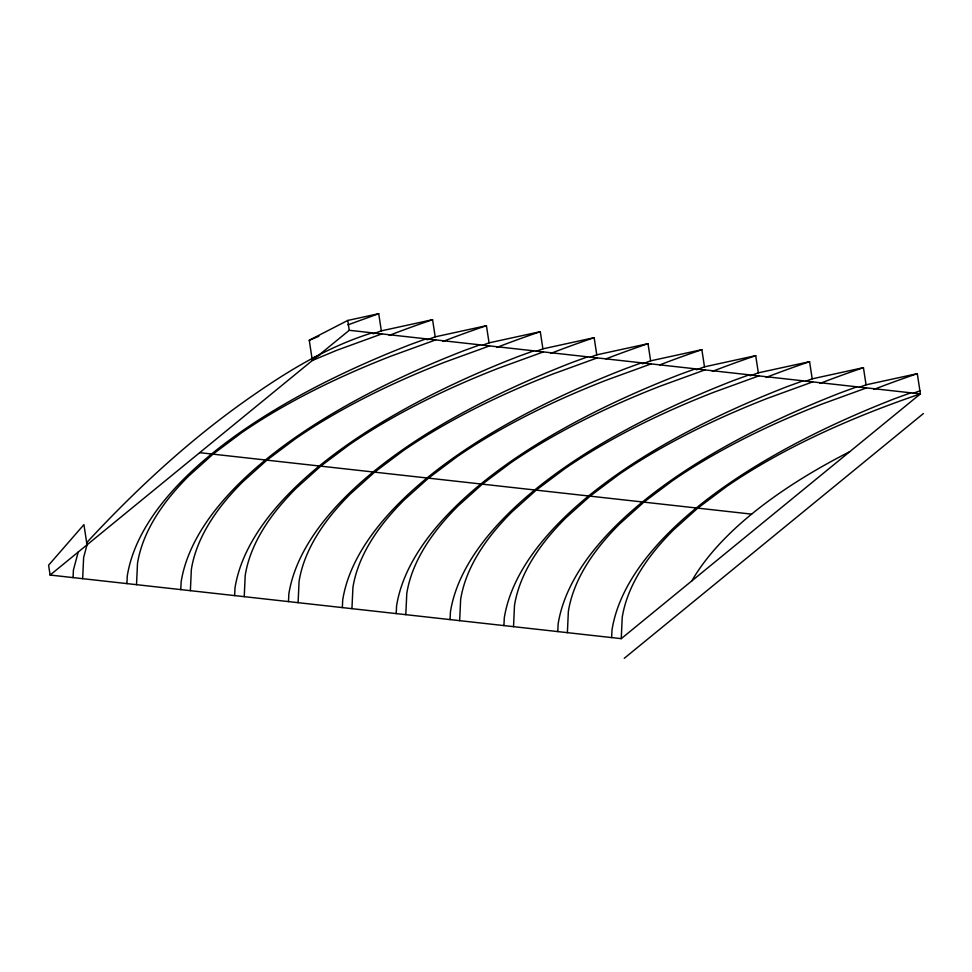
<?xml version="1.0" encoding="UTF-8"?>
<svg xmlns="http://www.w3.org/2000/svg" width="972" height="972" viewBox="0 0 972 972"><rect width="100%" height="100%" fill="white"/><g stroke="black" fill="none" stroke-linecap="round" stroke-linejoin="round"><path stroke-width="1.46" d="M73.058 577.611L73.41 570.017L78.21 552.06M82.656 578.68L83.628 557.515L87.018 544.855L83.92 524.625L48.6 565.206L50.107 575.047L621.242 638.653L920.387 393.891L917.301 373.661L866.064 384.827L859.26 387.306M126.919 583.601L127.271 576.019A624.474 249.014 -8.7 0 1 410.002 344.683L426.064 338.839M136.517 584.67L137.489 563.517A559.629 223.147 -8.7 0 1 188.872 475.867L213.026 454.155L241.36 432.917A559.629 223.147 -8.7 0 1 390.865 356.189L435.663 339.908M180.78 589.603L181.12 582.021A624.474 249.014 -8.7 0 1 463.863 350.673L479.925 344.841M190.378 590.672L191.35 569.507A559.629 223.147 -8.7 0 1 242.733 481.857L266.887 460.157L295.221 438.919A559.629 223.147 -8.7 0 1 444.726 362.192L489.524 345.911M234.641 595.605L234.981 588.011A624.474 249.014 -8.7 0 1 517.724 356.675L533.786 350.843M244.239 596.674L245.199 575.509A559.629 223.147 -8.7 0 1 296.582 487.859L320.748 466.147L349.082 444.909A559.629 223.147 -8.7 0 1 498.587 368.194L543.384 351.913M288.49 601.595L288.842 594.014A624.474 249.014 -8.7 0 1 571.585 362.665L587.635 356.833M298.1 602.664L299.06 581.499A559.629 223.147 -8.7 0 1 350.442 493.861L374.609 472.149L402.93 450.911A559.629 223.147 -8.7 0 1 552.448 374.184L597.245 357.903M342.351 607.597L342.703 600.016A624.474 249.014 -8.7 0 1 625.446 368.667L641.496 362.835M351.949 608.666L352.921 587.501A559.629 223.147 -8.7 0 1 404.303 499.851L428.47 478.151L456.791 456.901A559.629 223.147 -8.7 0 1 606.297 380.186L651.094 363.905M396.212 613.587L396.564 606.006A624.474 249.014 -8.7 0 1 679.294 374.67L695.357 368.825M405.81 614.656L406.782 593.503A559.629 223.147 -8.7 0 1 458.164 505.853L482.319 484.141L510.652 462.903A559.629 223.147 -8.7 0 1 660.158 386.176L704.955 369.895M450.072 619.589L450.413 612.008A624.474 249.014 -8.7 0 1 733.155 380.66L749.218 374.828M459.671 620.658L460.643 599.493A559.629 223.147 -8.7 0 1 512.013 511.843L536.18 490.143L564.513 468.905A559.629 223.147 -8.7 0 1 714.019 392.178L758.816 375.897M503.933 625.591L504.274 617.998A624.474 249.014 -8.7 0 1 787.016 386.662L803.079 380.83M513.532 626.661L514.492 605.495A559.629 223.147 -8.7 0 1 565.874 517.845L590.04 496.145L618.362 474.895A559.629 223.147 -8.7 0 1 767.88 398.18L812.677 381.899M557.782 631.581L558.135 624A624.474 249.014 -8.7 0 1 840.877 392.664L856.927 386.82M567.393 632.651L568.353 611.497A559.629 223.147 -8.7 0 1 619.735 523.847L643.901 502.135L672.223 480.897A559.629 223.147 -8.7 0 1 821.741 404.17L866.538 387.889M611.643 637.583L611.995 630.002A624.474 249.014 -8.7 0 1 894.738 398.654L910.788 392.822M621.242 638.653L622.214 617.487A559.629 223.147 -8.7 0 1 673.596 529.837L697.762 508.137L726.084 486.887A559.629 223.147 -8.7 0 1 920.387 393.891L349.252 330.286L50.107 575.047M86.52 543.19L86.678 542.668C136.931 488.406 191.593 437.91 252.489 395.774C289.644 369.907 328.694 346.336 372.203 332.849M692.003 580.758L692.416 579.883A559.629 223.147 -8.7 0 1 848.07 452.527L849.637 451.773M624.255 658.311L923.4 413.55M381.802 333.918L337.017 350.199L312.34 360.49L309.254 340.261L347.745 320.444L378.716 313.689L381.34 330.857L373.175 333.821M312.012 358.291L320.031 354.902M309.254 340.261L318.84 336.263M347.915 324.879L378.716 313.689M427.036 339.823L435.201 336.847L486.425 325.681L489.062 342.849L482.258 345.327M536.107 351.317L542.911 348.851L594.147 337.673L596.772 354.841L589.968 357.319M642.468 363.807L650.633 360.843L701.857 349.677L704.493 366.833L696.329 369.81M750.19 375.8L758.342 372.835L809.579 361.669L812.203 378.837L805.399 381.303M913.121 393.296L919.925 390.829M381.34 330.857L432.576 319.691L435.201 336.847M489.062 342.849L540.286 331.683L542.911 348.851M596.772 354.841L648.008 343.675L650.633 360.843M704.493 366.833L755.718 355.667L758.342 372.835M812.203 378.837L863.44 367.659L866.064 384.827M199.685 452.673L751.611 514.127M347.745 320.444L349.252 330.286M873.864 389.42A559.629 223.147 -8.7 0 1 917.301 373.661M820.004 383.418A559.629 223.147 -8.7 0 1 863.44 367.659M766.143 377.415A559.629 223.147 -8.7 0 1 809.579 361.669M712.282 371.425A559.629 223.147 -8.7 0 1 755.718 355.667M659.794 364.901A559.629 223.147 -8.7 0 1 701.857 349.677M605.933 358.899A559.629 223.147 -8.7 0 1 648.008 343.675M550.711 353.431A559.629 223.147 -8.7 0 1 594.147 337.673M496.85 347.429A559.629 223.147 -8.7 0 1 540.286 331.683M442.989 341.439A559.629 223.147 -8.7 0 1 486.425 325.681M389.14 335.437A559.629 223.147 -8.7 0 1 432.576 319.691"/></g></svg>
